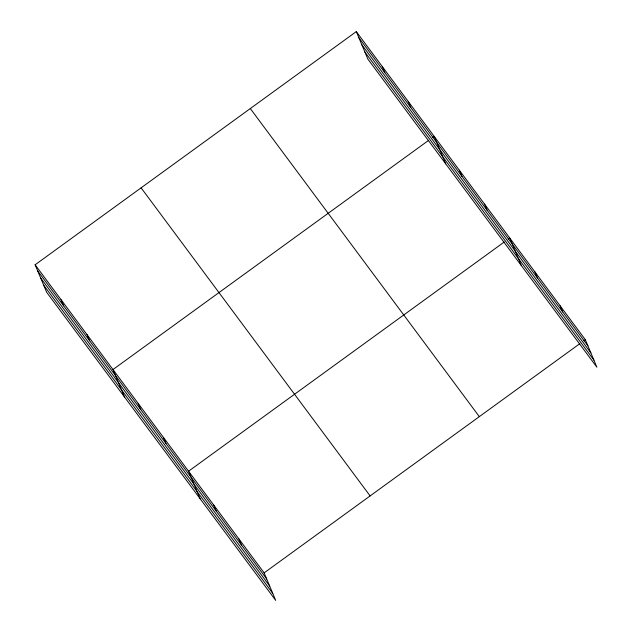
<?xml version="1.0" encoding="UTF-8"?>
<svg xmlns="http://www.w3.org/2000/svg" width="632" height="632" viewBox="0 0 632 632"><rect width="100%" height="100%" fill="white"/><g stroke="black" fill="none" stroke-linecap="round" stroke-linejoin="round"><path stroke-width="0.95" d="M35.116 264.792L264.129 572.876L275.702 600.4L46.681 292.316L35.116 264.792L356.298 31.6L585.319 339.684L596.885 367.208L367.871 59.124L356.298 31.6M428.67 140.336L112.978 369.546L124.551 397.062M432.596 137.492L434.168 136.346L445.734 163.87M504.249 242.009L188.557 471.211L200.123 498.735M508.168 239.157L509.74 238.019L521.313 265.535M264.129 572.876L579.821 343.674M583.747 340.822L585.319 339.684M358.865 37.715L587.886 345.799M361.836 44.777L590.857 352.861M364.901 52.053L593.914 360.137M250.312 108.554L479.325 416.638M141.102 187.838L370.123 495.923M37.683 270.907L266.704 578.991M40.653 277.969L269.674 586.054M43.711 285.253L272.732 593.337M560.126 305.793L562.693 311.908M534.933 271.902L537.5 278.017M484.547 204.128L487.122 210.235M459.361 170.237L461.929 176.352M408.209 101.436L410.776 107.543M382.257 66.518L384.825 72.625M238.943 538.993L241.511 545.1M213.75 505.102L216.318 511.209M163.364 437.32L165.932 443.435M138.171 403.429L140.739 409.544M87.026 334.628L89.594 340.743M61.067 299.71L63.642 305.825"/></g></svg>
